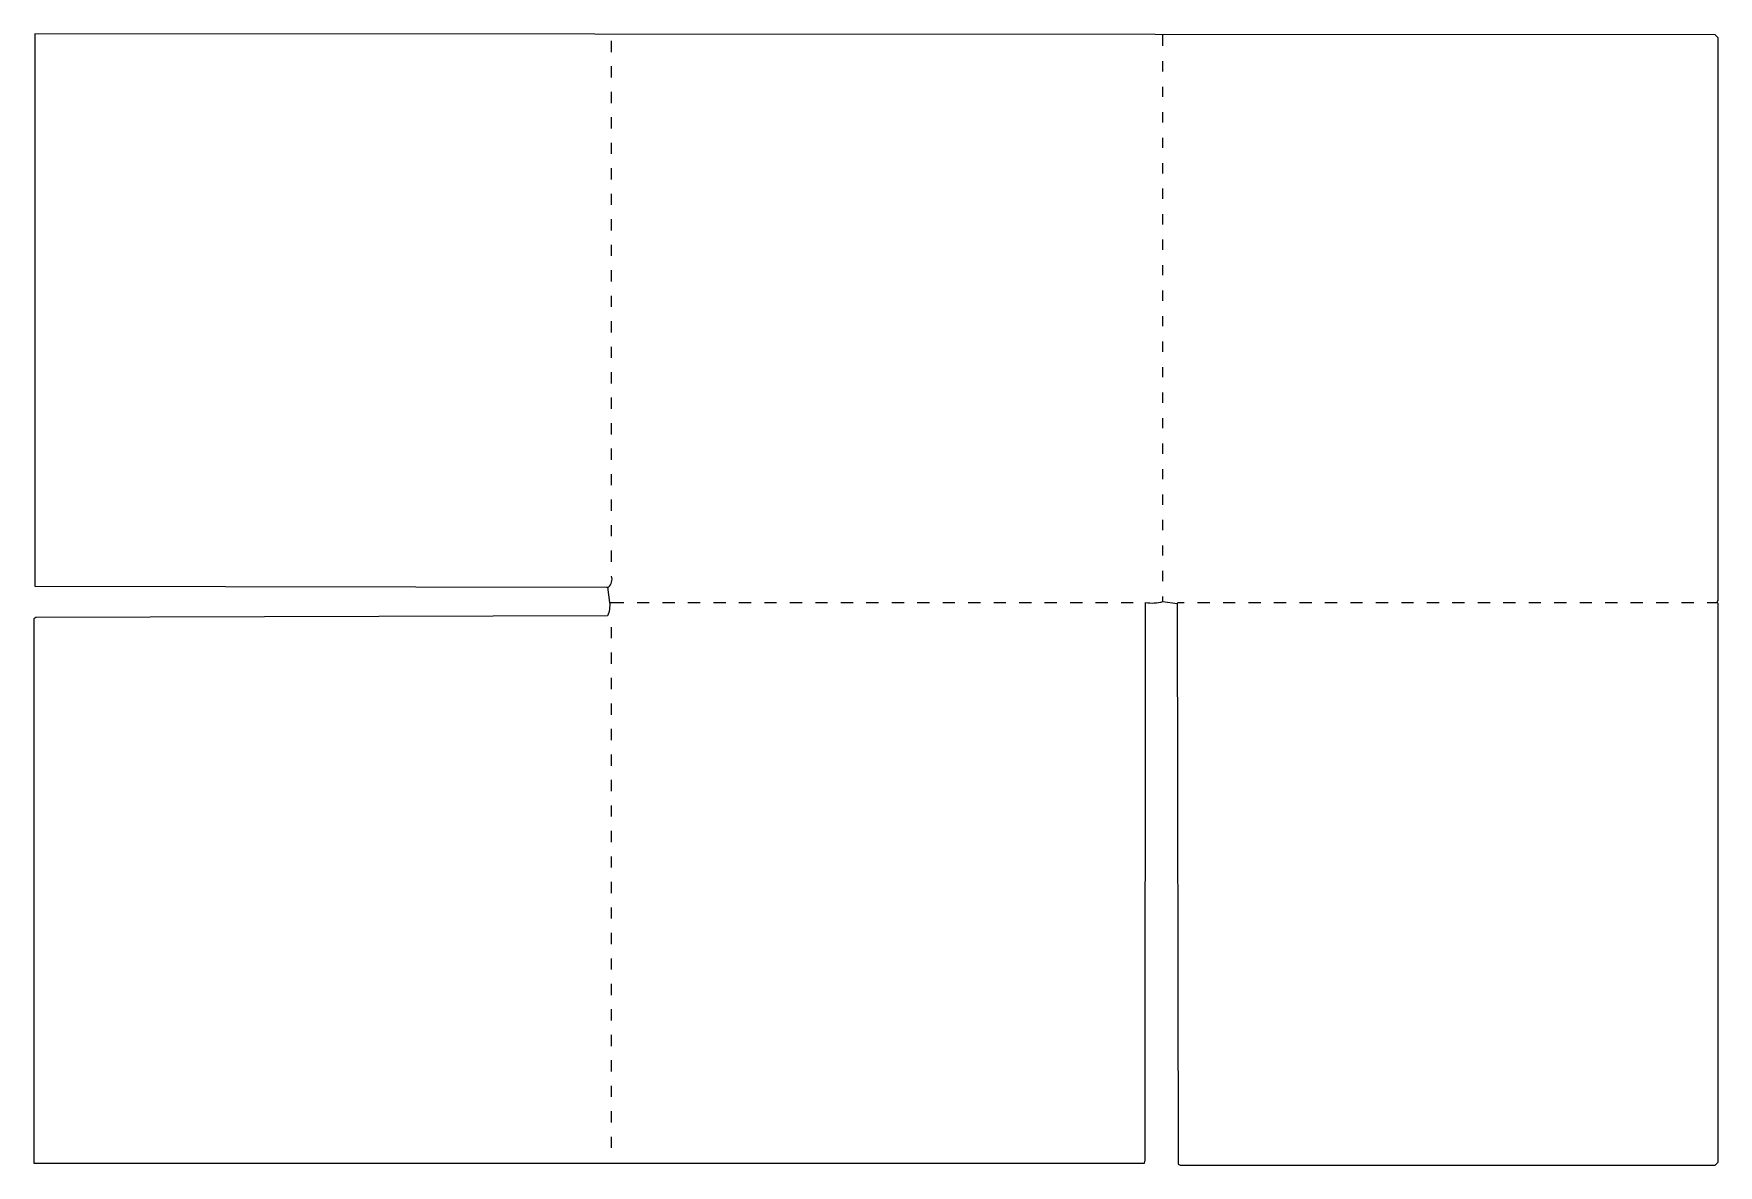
# Model space of a CAD drawing. Extents: x 85 to 1738, y 58 to 1168.
import ezdxf

# ---------------------------------------------------------------- set-up
doc = ezdxf.new("R2010")
doc.units = 0
doc.layers.get('0').update_dxf_attribs({"linetype": 'CONTINUOUS'})

msp = doc.modelspace()

# ---------------------------------------------------------------- linework, layer by layer
at = {"color": 250, "linetype": 'CONTINUOUS'}
for points in [[(1207, 609), (1208, 59), (1210, 58), (1735, 58), (1737, 60), (1738, 61), (1738, 609), (1737, 610), (1737.2, 610.9), (1738, 612), (1738, 1164), (1735, 1167), (86, 1168), (86, 626), (647, 625), (649, 625, 0.293342), (652, 636)], [(648, 625), (650, 610, -0.147655), (648, 597), (87, 595.5), (85, 594), (85, 60), (1175, 60), (1175.5, 63), (1176, 610, 0.101886), (1193, 611), (1207, 609), (1208, 610), (1214, 610)]]:
    msp.add_lwpolyline(points, format="xyb", dxfattribs=at)
for points in [[(652, 1150), (652, 1161)], [(1193, 1156), (1193, 1167)], [(1193, 1131), (1193, 1141)], [(652, 1125), (652, 1136)], [(652, 1100), (652, 1111)], [(1193, 1106), (1193, 1116)], [(1193, 1081), (1193, 1091)], [(652, 1075), (652, 1086)], [(652, 1050), (652, 1061)], [(1193, 1056), (1193, 1066)], [(652, 1025), (652, 1036)], [(1193, 1031), (1193, 1041)], [(652, 1000), (652, 1011)], [(1193, 1006), (1193, 1016)], [(652, 975), (652, 986)], [(1193, 981), (1193, 991)], [(652, 950), (652, 961)], [(1193, 956), (1193, 966)], [(652, 925), (652, 936)], [(1193, 931), (1193, 941)], [(652, 900), (652, 911)], [(1193, 906), (1193, 916)], [(652, 875), (652, 886)], [(1193, 881), (1193, 891)], [(652, 850), (652, 861)], [(1193, 856), (1193, 866)], [(652, 825), (652, 836)], [(1193, 831), (1193, 841)], [(652, 800), (652, 811)], [(1193, 806), (1193, 816)], [(652, 775), (652, 786)], [(1193, 781), (1193, 791)], [(652, 750), (652, 761)], [(1193, 756), (1193, 766)], [(652, 725), (652, 736)], [(1193, 731), (1193, 741)], [(652, 700), (652, 711)], [(1193, 706), (1193, 716)], [(652, 675), (652, 686)], [(1193, 681), (1193, 691)], [(1193, 656), (1193, 666)], [(652, 650), (652, 661)], [(1193, 631), (1193, 641)], [(1193, 611), (1193, 616)], [(650, 610), (664, 610)], [(677, 610), (689, 610)], [(702, 610), (714, 610)], [(727, 610), (739, 610)], [(752, 610), (764, 610)], [(777, 610), (789, 610)], [(802, 610), (814, 610)], [(827, 610), (839, 610)], [(852, 610), (864, 610)], [(877, 610), (889, 610)], [(902, 610), (914, 610)], [(927, 610), (939, 610)], [(952, 610), (964, 610)], [(977, 610), (989, 610)], [(1002, 610), (1014, 610)], [(1027, 610), (1039, 610)], [(1052, 610), (1064, 610)], [(1077, 610), (1089, 610)], [(1102, 610), (1114, 610)], [(1127, 610), (1139, 610)], [(1152, 610), (1164, 610)], [(1227, 610), (1239, 610)], [(1252, 610), (1264, 610)], [(1277, 610), (1289, 610)], [(1302, 610), (1314, 610)], [(1327, 610), (1339, 610)], [(1352, 610), (1364, 610)], [(1377, 610), (1389, 610)], [(1402, 610), (1414, 610)], [(1427, 610), (1439, 610)], [(1452, 610), (1464, 610)], [(1477, 610), (1489, 610)], [(1502, 610), (1514, 610)], [(1527, 610), (1539, 610)], [(1552, 610), (1564, 610)], [(1577, 610), (1589, 610)], [(1602, 610), (1614, 610)], [(1627, 610), (1639, 610)], [(1652, 610), (1664, 610)], [(1677, 610), (1689, 610)], [(1702, 610), (1714, 610)], [(1727, 610), (1737, 610)], [(652, 575), (652, 586)], [(652, 550), (652, 561)], [(652, 525), (652, 536)], [(652, 500), (652, 511)], [(652, 475), (652, 486)], [(652, 450), (652, 461)], [(652, 425), (652, 436)], [(652, 400), (652, 411)], [(652, 375), (652, 386)], [(652, 350), (652, 361)], [(652, 325), (652, 336)], [(652, 300), (652, 311)], [(652, 275), (652, 286)], [(652, 250), (652, 261)], [(652, 225), (652, 236)], [(652, 200), (652, 211)], [(652, 175), (652, 186)], [(652, 150), (652, 161)], [(652, 125), (652, 136)], [(652, 100), (652, 111)], [(652, 75), (652, 86)]]:
    msp.add_lwpolyline(points, dxfattribs=at)

doc.saveas('drawing.dxf')
